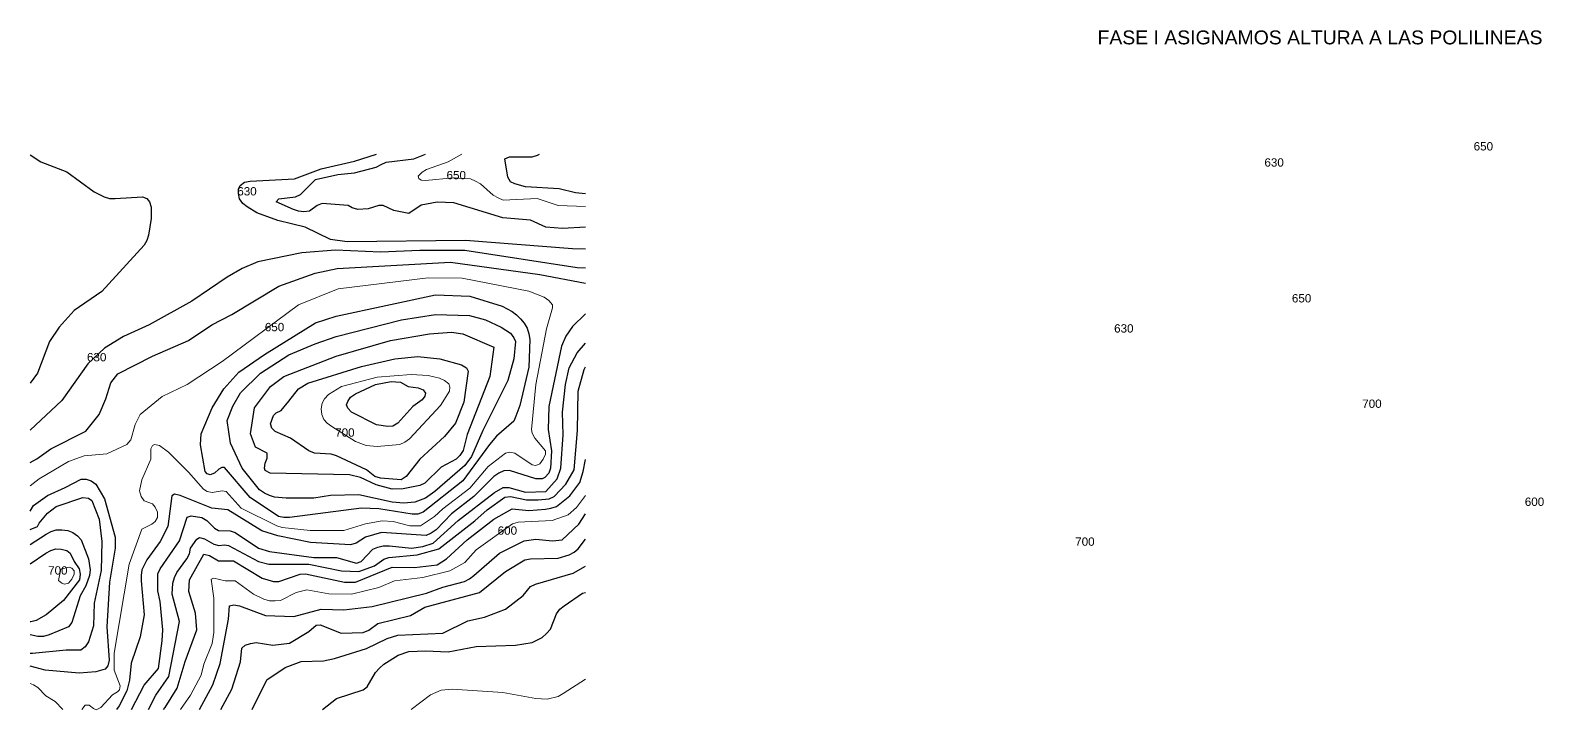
# Model space of a CAD drawing. Header units: metres. Extents: x 3447 to 9243, y 991 to 2215.
# Drawn here: x 3447 to 6173, y 991 to 2214 of the extents above; entities that cross this region are included whole.
import ezdxf

# ---------------------------------------------------------------- set-up
doc = ezdxf.new("R2010")
doc.units = ezdxf.units.M
doc.layers.add('cotas', color=7, linetype='Continuous')
doc.layers.add('l-nivel', color=7, linetype='Continuous')
doc.styles.get("Standard").update_dxf_attribs({"font": 'arial.ttf'})

msp = doc.modelspace()

# ---------------------------------------------------------------- linework, layer by layer
at = {"layer": 'l-nivel', "color": 30, "linetype": 'Continuous', "lineweight": -3}
for p, q in [((3446.8, 1990.4, 620), (3465.7, 1977.7, 620)), ((4030.7, 1978.7, 630), (4070.3, 1991.1, 630)), ((4137.7, 1982.7, 640), (4159, 1991.1, 640)), ((4360.7, 1989.7, 660), (4364.3, 1991.1, 660)), ((3465.7, 1977.7, 620), (3512.7, 1959.7, 620)), ((3922.7, 1946.7, 630), (3970.7, 1964.7, 630)), ((3970.7, 1964.7, 630), (4030.7, 1978.7, 630)), ((4030.7, 1957.7, 640), (4069.7, 1967.7, 640)), ((4069.7, 1967.7, 640), (4078.7, 1972.7, 640)), ((4078.7, 1972.7, 640), (4087.7, 1976.7, 640)), ((4087.7, 1976.7, 640), (4137.7, 1982.7, 640)), ((4301.7, 1982.7, 660), (4309.7, 1986.7, 660)), ((4306.7, 1949.7, 660), (4301.7, 1982.7, 660)), ((4309.7, 1986.7, 660), (4339.7, 1986.7, 660)), ((4339.7, 1986.7, 660), (4350.7, 1986.7, 660)), ((4350.7, 1986.7, 660), (4360.7, 1989.7, 660)), ((3512.7, 1959.7, 620), (3561.7, 1923.7, 620)), ((3824.7, 1934.7, 630), (3832.7, 1940.7, 630)), ((3832.7, 1940.7, 630), (3842.7, 1942.7, 630)), ((3842.7, 1942.7, 630), (3922.7, 1946.7, 630)), ((3933.7, 1918.7, 640), (3960.7, 1945.7, 640)), ((3960.7, 1945.7, 640), (4000.7, 1954.7, 640)), ((4000.7, 1954.7, 640), (4030.7, 1957.7, 640)), ((4311.7, 1941.7, 660), (4306.7, 1949.7, 660)), ((4319.7, 1937.7, 660), (4311.7, 1941.7, 660)), ((4338.7, 1932.7, 660), (4319.7, 1937.7, 660)), ((3561.7, 1923.7, 620), (3579.7, 1914.7, 620)), ((3579.7, 1914.7, 620), (3589.7, 1911.7, 620)), ((3589.7, 1911.7, 620), (3599.7, 1911.7, 620)), ((3599.7, 1911.7, 620), (3648.7, 1914.7, 620)), ((3648.7, 1914.7, 620), (3656.7, 1911.7, 620)), ((3656.7, 1911.7, 620), (3661.7, 1905.7, 620)), ((3821.7, 1928.7, 630), (3824.7, 1934.7, 630)), ((3821.7, 1920.7, 630), (3821.7, 1928.7, 630)), ((3823.7, 1910.7, 630), (3821.7, 1920.7, 630)), ((3829.7, 1902.7, 630), (3823.7, 1910.7, 630)), ((3889.7, 1905.7, 640), (3894.7, 1910.7, 640)), ((3894.7, 1910.7, 640), (3924.7, 1914.7, 640)), ((3924.7, 1914.7, 640), (3933.7, 1918.7, 640)), ((4399.7, 1928.7, 660), (4338.7, 1932.7, 660)), ((4428.7, 1921.7, 660), (4399.7, 1928.7, 660)), ((4446.8, 1919.9, 660), (4428.7, 1921.7, 660)), ((3661.7, 1905.7, 620), (3664.7, 1895.7, 620)), ((3664.7, 1895.7, 620), (3664.7, 1875.7, 620)), ((3837.7, 1896.7, 630), (3829.7, 1902.7, 630)), ((3854.7, 1885.7, 630), (3837.7, 1896.7, 630)), ((3892.7, 1871.7, 630), (3854.7, 1885.7, 630)), ((3920.7, 1891.7, 640), (3889.7, 1905.7, 640)), ((3929.7, 1888.7, 640), (3920.7, 1891.7, 640)), ((3939.7, 1887.7, 640), (3929.7, 1888.7, 640)), ((3949.7, 1888.7, 640), (3939.7, 1887.7, 640)), ((3963.7, 1898.7, 640), (3949.7, 1888.7, 640)), ((3972.7, 1902.7, 640), (3963.7, 1898.7, 640)), ((4019.7, 1898.7, 640), (3972.7, 1902.7, 640)), ((4026.7, 1894.7, 640), (4019.7, 1898.7, 640)), ((4036.7, 1891.7, 640), (4026.7, 1894.7, 640)), ((4055.7, 1892.7, 640), (4036.7, 1891.7, 640)), ((4074.7, 1898.7, 640), (4055.7, 1892.7, 640)), ((4082.7, 1898.7, 640), (4074.7, 1898.7, 640)), ((4101.7, 1889.7, 640), (4082.7, 1898.7, 640)), ((4128.7, 1884.7, 640), (4101.7, 1889.7, 640)), ((4150.7, 1899.7, 640), (4128.7, 1884.7, 640)), ((4179.7, 1904.7, 640), (4150.7, 1899.7, 640)), ((4209.7, 1903.7, 640), (4179.7, 1904.7, 640)), ((4297.7, 1876.7, 640), (4209.7, 1903.7, 640)), ((3664.7, 1875.7, 620), (3659.7, 1845.7, 620)), ((3941.7, 1859.7, 630), (3892.7, 1871.7, 630)), ((3987.7, 1837.7, 630), (3941.7, 1859.7, 630)), ((4347.7, 1872.7, 640), (4297.7, 1876.7, 640)), ((4375.7, 1859.7, 640), (4347.7, 1872.7, 640)), ((4405.7, 1857.7, 640), (4375.7, 1859.7, 640)), ((4446.8, 1860, 640), (4405.7, 1857.7, 640)), ((3651.7, 1827.7, 620), (3575.7, 1743.7, 620)), ((3656.7, 1835.7, 620), (3651.7, 1827.7, 620)), ((3659.7, 1845.7, 620), (3656.7, 1835.7, 620)), ((4017.7, 1833.7, 630), (3987.7, 1837.7, 630)), ((4230.7, 1835.7, 630), (4017.7, 1833.7, 630)), ((4423.7, 1820.7, 630), (4230.7, 1835.7, 630)), ((3935.7, 1813.7, 630), (3856.7, 1797.7, 630)), ((3996.7, 1818.7, 630), (3935.7, 1813.7, 630)), ((4077.7, 1814.7, 630), (3996.7, 1818.7, 630)), ((4148.7, 1817.7, 630), (4077.7, 1814.7, 630)), ((4229.7, 1817.7, 630), (4148.7, 1817.7, 630)), ((4431.7, 1786.7, 630), (4229.7, 1817.7, 630)), ((4446.8, 1820.3, 630), (4423.7, 1820.7, 630)), ((3828.7, 1785.7, 630), (3801.7, 1769.7, 630)), ((3856.7, 1797.7, 630), (3828.7, 1785.7, 630)), ((3894.7, 1753.7, 640), (3959.7, 1776.7, 640)), ((3959.7, 1776.7, 640), (3999.7, 1785.7, 640)), ((3999.7, 1785.7, 640), (4203.7, 1796.7, 640)), ((4203.7, 1796.7, 640), (4364.7, 1774.7, 640)), ((4364.7, 1774.7, 640), (4446.8, 1759.2, 640)), ((4446.8, 1786.2, 630), (4431.7, 1786.7, 630)), ((3801.7, 1769.7, 630), (3737.7, 1726.7, 630)), ((3809.7, 1702.7, 640), (3894.7, 1753.7, 640)), ((3575.7, 1743.7, 620), (3525.7, 1709.7, 620)), ((3737.7, 1726.7, 630), (3660.7, 1683.7, 630)), ((3997.7, 1699.7, 660), (4176.7, 1737.7, 660)), ((4176.7, 1737.7, 660), (4238.7, 1735.7, 660)), ((4238.7, 1735.7, 660), (4296.7, 1717.7, 660)), ((4296.7, 1717.7, 660), (4314.7, 1707.7, 660)), ((3525.7, 1709.7, 620), (3498.7, 1679.7, 620)), ((3773.7, 1683.7, 640), (3809.7, 1702.7, 640)), ((3960.7, 1687.7, 660), (3997.7, 1699.7, 660)), ((3997.7, 1662.7, 670), (4115.7, 1692.7, 670)), ((4115.7, 1692.7, 670), (4176.7, 1702.7, 670)), ((4176.7, 1702.7, 670), (4237.7, 1700.7, 670)), ((4237.7, 1700.7, 670), (4266.7, 1692.7, 670)), ((4266.7, 1692.7, 670), (4294.7, 1679.7, 670)), ((4314.7, 1707.7, 660), (4322.7, 1701.7, 660)), ((4322.7, 1701.7, 660), (4329.7, 1694.7, 660)), ((4329.7, 1694.7, 660), (4336.7, 1686.7, 660)), ((4446.8, 1703.8, 640), (4423.7, 1680.7, 640)), ((3498.7, 1679.7, 620), (3481.7, 1653.7, 620)), ((3660.7, 1683.7, 630), (3614.7, 1662.7, 630)), ((3731.7, 1655.7, 640), (3773.7, 1683.7, 640)), ((3868.7, 1630.7, 660), (3960.7, 1687.7, 660)), ((4095.7, 1655.7, 680), (4165.7, 1667.7, 680)), ((4165.7, 1667.7, 680), (4205.7, 1670.7, 680)), ((4205.7, 1670.7, 680), (4225.7, 1667.7, 680)), ((4225.7, 1667.7, 680), (4281.7, 1643.7, 680)), ((4294.7, 1679.7, 670), (4311.7, 1668.7, 670)), ((4311.7, 1668.7, 670), (4317.7, 1660.7, 670)), ((4336.7, 1686.7, 660), (4341.7, 1677.7, 660)), ((4341.7, 1677.7, 660), (4344.7, 1667.7, 660)), ((4344.7, 1667.7, 660), (4346.7, 1657.7, 660)), ((4411.7, 1663.7, 640), (4403.7, 1645.7, 640)), ((4423.7, 1680.7, 640), (4411.7, 1663.7, 640)), ((3481.7, 1653.7, 620), (3459.7, 1596.7, 620)), ((3580.7, 1641.7, 630), (3550.7, 1613.7, 630)), ((3614.7, 1662.7, 630), (3580.7, 1641.7, 630)), ((3666.7, 1627.7, 640), (3731.7, 1655.7, 640)), ((3912.7, 1629.7, 670), (3959.7, 1649.7, 670)), ((3959.7, 1649.7, 670), (3997.7, 1662.7, 670)), ((3997.7, 1627.7, 680), (4095.7, 1655.7, 680)), ((4281.7, 1643.7, 680), (4274.7, 1590.7, 680)), ((4317.7, 1660.7, 670), (4320.7, 1653.7, 670)), ((4320.7, 1653.7, 670), (4317.7, 1622.7, 670)), ((4346.7, 1657.7, 660), (4344.7, 1607.7, 660)), ((4403.7, 1645.7, 640), (4380.7, 1536.7, 640)), ((4431.7, 1633.7, 630), (4446.8, 1651, 630)), ((3550.7, 1613.7, 630), (3503.7, 1547.7, 630)), ((3604.7, 1595.7, 640), (3666.7, 1627.7, 640)), ((3822.7, 1598.7, 660), (3868.7, 1630.7, 660)), ((3861.7, 1596.7, 670), (3912.7, 1629.7, 670)), ((3903.7, 1590.7, 680), (3997.7, 1627.7, 680)), ((3946.7, 1578.7, 690), (4043.7, 1608.7, 690)), ((4043.7, 1608.7, 690), (4103.7, 1622.7, 690)), ((4103.7, 1622.7, 690), (4144.7, 1626.7, 690)), ((4144.7, 1626.7, 690), (4184.7, 1622.7, 690)), ((4184.7, 1622.7, 690), (4223.7, 1611.7, 690)), ((4223.7, 1611.7, 690), (4232.7, 1606.7, 690)), ((4317.7, 1622.7, 670), (4306.7, 1583.7, 670)), ((4417.7, 1606.7, 630), (4431.7, 1633.7, 630)), ((4444.7, 1603.7, 620), (4446.8, 1608.4, 620)), ((3459.7, 1596.7, 620), (3446.8, 1579.1, 620)), ((3591.7, 1579.7, 640), (3604.7, 1595.7, 640)), ((3795.7, 1568.7, 660), (3822.7, 1598.7, 660)), ((3825.7, 1561.7, 670), (3861.7, 1596.7, 670)), ((3879.7, 1572.7, 680), (3903.7, 1590.7, 680)), ((4068.7, 1576.7, 710), (4096.7, 1581.7, 710)), ((4096.7, 1581.7, 710), (4113.7, 1580.7, 710)), ((4235.7, 1600.7, 690), (4227.7, 1544.7, 690)), ((4232.7, 1606.7, 690), (4235.7, 1600.7, 690)), ((4274.7, 1590.7, 680), (4233.7, 1486.7, 680)), ((4306.7, 1583.7, 670), (4261.7, 1493.7, 670)), ((4344.7, 1607.7, 660), (4328.7, 1538.7, 660)), ((4410.7, 1576.7, 630), (4417.7, 1606.7, 630)), ((4433.7, 1564.7, 620), (4444.7, 1603.7, 620)), ((3582.7, 1550.7, 640), (3591.7, 1579.7, 640)), ((3774.7, 1534.7, 660), (3795.7, 1568.7, 660)), ((3811.7, 1537.7, 670), (3825.7, 1561.7, 670)), ((3850.7, 1534.7, 680), (3879.7, 1572.7, 680)), ((3912.7, 1546.7, 690), (3929.7, 1568.7, 690)), ((3929.7, 1568.7, 690), (3946.7, 1578.7, 690)), ((4023.7, 1553.7, 710), (4032.7, 1559.7, 710)), ((4032.7, 1559.7, 710), (4068.7, 1576.7, 710)), ((4113.7, 1580.7, 710), (4127.7, 1572.7, 710)), ((4127.7, 1572.7, 710), (4145.7, 1570.7, 710)), ((4145.7, 1570.7, 710), (4154.7, 1566.7, 710)), ((4157.7, 1555.7, 710), (4152.7, 1548.7, 710)), ((4154.7, 1566.7, 710), (4158.7, 1560.7, 710)), ((4158.7, 1560.7, 710), (4157.7, 1555.7, 710)), ((4405.7, 1526.7, 630), (4410.7, 1576.7, 630)), ((4432.7, 1493.7, 620), (4433.7, 1564.7, 620)), ((3503.7, 1547.7, 630), (3446.8, 1494.3, 630)), ((3570.7, 1522.7, 640), (3582.7, 1550.7, 640)), ((3754.7, 1487.7, 660), (3774.7, 1534.7, 660)), ((3801.7, 1511.7, 670), (3811.7, 1537.7, 670)), ((3843.7, 1487.7, 680), (3850.7, 1534.7, 680)), ((3889.7, 1525.7, 690), (3898.7, 1529.7, 690)), ((3898.7, 1529.7, 690), (3912.7, 1546.7, 690)), ((4016.7, 1539.7, 710), (4018.7, 1545.7, 710)), ((4018.7, 1533.7, 710), (4016.7, 1539.7, 710)), ((4018.7, 1545.7, 710), (4023.7, 1553.7, 710)), ((4025.7, 1526.7, 710), (4018.7, 1533.7, 710)), ((4070.7, 1503.7, 710), (4025.7, 1526.7, 710)), ((4135.7, 1536.7, 710), (4108.7, 1506.7, 710)), ((4152.7, 1548.7, 710), (4135.7, 1536.7, 710)), ((4227.7, 1544.7, 690), (4212.7, 1506.7, 690)), ((4328.7, 1538.7, 660), (4321.7, 1519.7, 660)), ((4380.7, 1536.7, 640), (4379.7, 1495.7, 640)), ((4406.7, 1485.7, 630), (4405.7, 1526.7, 630)), ((3546.7, 1492.7, 640), (3570.7, 1522.7, 640)), ((3807.7, 1470.7, 670), (3801.7, 1511.7, 670)), ((3879.7, 1505.7, 690), (3884.7, 1520.7, 690)), ((3881.7, 1497.7, 690), (3879.7, 1505.7, 690)), ((3884.7, 1520.7, 690), (3889.7, 1525.7, 690)), ((4090.7, 1500.7, 710), (4070.7, 1503.7, 710)), ((4099.7, 1501.7, 710), (4090.7, 1500.7, 710)), ((4108.7, 1506.7, 710), (4099.7, 1501.7, 710)), ((4212.7, 1506.7, 690), (4192.7, 1482.7, 690)), ((4317.7, 1510.7, 660), (4286.7, 1483.7, 660)), ((4321.7, 1519.7, 660), (4317.7, 1510.7, 660)), ((3483.7, 1460.7, 640), (3546.7, 1492.7, 640)), ((3753.7, 1467.7, 660), (3754.7, 1487.7, 660)), ((3852.7, 1463.7, 680), (3843.7, 1487.7, 680)), ((3887.7, 1491.7, 690), (3881.7, 1497.7, 690)), ((3915.7, 1479.7, 690), (3887.7, 1491.7, 690)), ((3948.7, 1456.7, 690), (3915.7, 1479.7, 690)), ((4192.7, 1482.7, 690), (4148.7, 1441.7, 690)), ((4233.7, 1486.7, 680), (4226.7, 1457.7, 680)), ((4261.7, 1493.7, 670), (4241.7, 1446.7, 670)), ((4286.7, 1483.7, 660), (4273.7, 1468.7, 660)), ((4379.7, 1495.7, 640), (4385.7, 1456.7, 640)), ((4402.7, 1425.7, 630), (4406.7, 1485.7, 630)), ((4426.7, 1422.7, 620), (4432.7, 1493.7, 620)), ((3458.7, 1442.7, 640), (3483.7, 1460.7, 640)), ((3761.7, 1419.7, 660), (3753.7, 1467.7, 660)), ((3828.7, 1425.7, 670), (3807.7, 1470.7, 670)), ((3873.7, 1452.7, 680), (3852.7, 1463.7, 680)), ((3873.7, 1443.7, 680), (3873.7, 1452.7, 680)), ((3958.7, 1452.7, 690), (3948.7, 1456.7, 690)), ((3988.7, 1450.7, 690), (3958.7, 1452.7, 690)), ((3998.7, 1447.7, 690), (3988.7, 1450.7, 690)), ((4052.7, 1422.7, 690), (3998.7, 1447.7, 690)), ((4220.7, 1448.7, 680), (4213.7, 1441.7, 680)), ((4226.7, 1457.7, 680), (4220.7, 1448.7, 680)), ((4273.7, 1468.7, 660), (4225.7, 1402.7, 660)), ((4241.7, 1446.7, 670), (4229.7, 1430.7, 670)), ((4385.7, 1456.7, 640), (4383.7, 1425.7, 640)), ((3446.8, 1436, 640), (3458.7, 1442.7, 640)), ((3765.7, 1415.7, 660), (3761.7, 1419.7, 660)), ((3786.7, 1423.7, 660), (3778.7, 1416.7, 660)), ((3791.7, 1426.7, 660), (3786.7, 1423.7, 660)), ((3796.7, 1426.7, 660), (3791.7, 1426.7, 660)), ((3842.7, 1372.7, 660), (3796.7, 1426.7, 660)), ((3859.7, 1386.7, 670), (3828.7, 1425.7, 670)), ((3868.7, 1425.7, 680), (3869.7, 1434.7, 680)), ((3869.7, 1421.7, 680), (3868.7, 1425.7, 680)), ((3869.7, 1434.7, 680), (3873.7, 1443.7, 680)), ((3878.7, 1416.7, 680), (3869.7, 1421.7, 680)), ((4067.7, 1410.7, 690), (4052.7, 1422.7, 690)), ((4148.7, 1441.7, 690), (4123.7, 1410.7, 690)), ((4186.7, 1427.7, 680), (4157.7, 1398.7, 680)), ((4229.7, 1430.7, 670), (4175.7, 1383.7, 670)), ((4213.7, 1441.7, 680), (4186.7, 1427.7, 680)), ((4299.7, 1420.7, 640), (4290.7, 1416.7, 640)), ((4309.7, 1421.7, 640), (4299.7, 1420.7, 640)), ((4357.7, 1406.7, 640), (4309.7, 1421.7, 640)), ((4383.7, 1425.7, 640), (4380.7, 1416.7, 640)), ((4395.7, 1406.7, 630), (4402.7, 1425.7, 630)), ((4411.7, 1396.7, 620), (4426.7, 1422.7, 620)), ((4436.7, 1399.7, 610), (4442.7, 1419.7, 610)), ((4442.7, 1419.7, 610), (4446.8, 1441.3, 610)), ((3477.7, 1376.7, 660), (3509.7, 1390.7, 660)), ((3509.7, 1390.7, 660), (3538.7, 1405.7, 660)), ((3538.7, 1405.7, 660), (3547.7, 1405.7, 660)), ((3547.7, 1405.7, 660), (3556.7, 1402.7, 660)), ((3556.7, 1402.7, 660), (3564.7, 1396.7, 660)), ((3564.7, 1396.7, 660), (3580.7, 1370.7, 660)), ((3770.7, 1413.7, 660), (3765.7, 1415.7, 660)), ((3778.7, 1416.7, 660), (3770.7, 1413.7, 660)), ((4021.7, 1413.7, 680), (3878.7, 1416.7, 680)), ((4041.7, 1408.7, 680), (4021.7, 1413.7, 680)), ((4069.7, 1395.7, 680), (4041.7, 1408.7, 680)), ((4077.7, 1407.7, 690), (4067.7, 1410.7, 690)), ((4098.7, 1387.7, 680), (4069.7, 1395.7, 680)), ((4114.7, 1404.7, 690), (4077.7, 1407.7, 690)), ((4123.7, 1410.7, 690), (4114.7, 1404.7, 690)), ((4148.7, 1394.7, 680), (4118.7, 1388.7, 680)), ((4157.7, 1398.7, 680), (4148.7, 1394.7, 680)), ((4225.7, 1402.7, 660), (4154.7, 1346.7, 660)), ((4281.7, 1410.7, 640), (4245.7, 1374.7, 640)), ((4290.7, 1416.7, 640), (4281.7, 1410.7, 640)), ((4282.7, 1381.7, 630), (4298.7, 1390.7, 630)), ((4298.7, 1390.7, 630), (4308.7, 1390.7, 630)), ((4308.7, 1390.7, 630), (4338.7, 1382.7, 630)), ((4368.7, 1406.7, 640), (4357.7, 1406.7, 640)), ((4373.7, 1408.7, 640), (4368.7, 1406.7, 640)), ((4380.7, 1416.7, 640), (4373.7, 1408.7, 640)), ((4375.7, 1383.7, 630), (4395.7, 1406.7, 630)), ((4390.7, 1374.7, 620), (4411.7, 1396.7, 620)), ((4418.7, 1375.7, 610), (4436.7, 1399.7, 610)), ((3452.7, 1358.7, 660), (3477.7, 1376.7, 660)), ((3493.7, 1356.7, 670), (3541.7, 1372.7, 670)), ((3541.7, 1372.7, 670), (3551.7, 1371.7, 670)), ((3551.7, 1371.7, 670), (3557.7, 1367.7, 670)), ((3557.7, 1367.7, 670), (3570.7, 1333.7, 670)), ((3580.7, 1370.7, 660), (3599.7, 1301.7, 660)), ((3701.7, 1375.7, 640), (3694.7, 1320.7, 640)), ((3706.7, 1378.7, 640), (3701.7, 1375.7, 640)), ((3716.7, 1376.7, 640), (3706.7, 1378.7, 640)), ((3773.7, 1353.7, 640), (3716.7, 1376.7, 640)), ((3893.7, 1338.7, 660), (3842.7, 1372.7, 660)), ((3868.7, 1380.7, 670), (3859.7, 1386.7, 670)), ((3877.7, 1376.7, 670), (3868.7, 1380.7, 670)), ((3886.7, 1373.7, 670), (3877.7, 1376.7, 670)), ((3907.7, 1371.7, 670), (3886.7, 1373.7, 670)), ((3957.7, 1371.7, 670), (3907.7, 1371.7, 670)), ((3987.7, 1376.7, 670), (3957.7, 1371.7, 670)), ((4038.7, 1377.7, 670), (3987.7, 1376.7, 670)), ((4098.7, 1364.7, 670), (4038.7, 1377.7, 670)), ((4118.7, 1388.7, 680), (4098.7, 1387.7, 680)), ((4119.7, 1362.7, 670), (4098.7, 1364.7, 670)), ((4139.7, 1364.7, 670), (4119.7, 1362.7, 670)), ((4158.7, 1371.7, 670), (4139.7, 1364.7, 670)), ((4175.7, 1383.7, 670), (4158.7, 1371.7, 670)), ((4245.7, 1374.7, 640), (4205.7, 1343.7, 640)), ((4217.7, 1331.7, 630), (4282.7, 1381.7, 630)), ((4269.7, 1350.7, 620), (4301.7, 1373.7, 620)), ((4301.7, 1373.7, 620), (4311.7, 1374.7, 620)), ((4311.7, 1374.7, 620), (4340.7, 1368.7, 620)), ((4338.7, 1382.7, 630), (4375.7, 1383.7, 630)), ((4340.7, 1368.7, 620), (4361.7, 1368.7, 620)), ((4361.7, 1368.7, 620), (4381.7, 1370.7, 620)), ((4381.7, 1370.7, 620), (4390.7, 1374.7, 620)), ((4394.7, 1356.7, 610), (4418.7, 1375.7, 610)), ((3446.8, 1348.4, 660), (3452.7, 1358.7, 660)), ((3462.7, 1326.7, 670), (3477.7, 1344.7, 670)), ((3477.7, 1344.7, 670), (3493.7, 1356.7, 670)), ((3715.7, 1294.7, 630), (3729.7, 1337.7, 630)), ((3729.7, 1337.7, 630), (3736.7, 1339.7, 630)), ((3736.7, 1339.7, 630), (3755.7, 1336.7, 630)), ((3755.7, 1336.7, 630), (3764.7, 1331.7, 630)), ((3802.7, 1350.7, 640), (3773.7, 1353.7, 640)), ((3863.7, 1312.7, 640), (3802.7, 1350.7, 640)), ((3903.7, 1336.7, 660), (3893.7, 1338.7, 660)), ((3913.7, 1336.7, 660), (3903.7, 1336.7, 660)), ((4043.7, 1353.7, 660), (3913.7, 1336.7, 660)), ((4074.7, 1352.7, 660), (4043.7, 1353.7, 660)), ((4134.7, 1342.7, 660), (4074.7, 1352.7, 660)), ((4144.7, 1342.7, 660), (4134.7, 1342.7, 660)), ((4154.7, 1346.7, 660), (4144.7, 1342.7, 660)), ((4205.7, 1343.7, 640), (4177.7, 1314.7, 640)), ((4247.7, 1330.7, 620), (4269.7, 1350.7, 620)), ((4281.7, 1333.7, 610), (4314.7, 1352.7, 610)), ((4314.7, 1352.7, 610), (4344.7, 1349.7, 610)), ((4344.7, 1349.7, 610), (4374.7, 1351.7, 610)), ((4374.7, 1351.7, 610), (4384.7, 1353.7, 610)), ((4384.7, 1353.7, 610), (4394.7, 1356.7, 610)), ((4434.7, 1324.7, 590), (4446.8, 1343.4, 590)), ((3446.8, 1315.2, 670), (3459.7, 1320.7, 670)), ((3459.7, 1320.7, 670), (3462.7, 1326.7, 670)), ((3475.7, 1306.7, 680), (3484.7, 1311.7, 680)), ((3484.7, 1311.7, 680), (3493.7, 1314.7, 680)), ((3493.7, 1314.7, 680), (3503.7, 1314.7, 680)), ((3503.7, 1314.7, 680), (3514.7, 1313.7, 680)), ((3514.7, 1313.7, 680), (3523.7, 1309.7, 680)), ((3523.7, 1309.7, 680), (3531.7, 1303.7, 680)), ((3570.7, 1333.7, 670), (3575.7, 1293.7, 670)), ((3694.7, 1320.7, 640), (3680.7, 1293.7, 640)), ((3764.7, 1331.7, 630), (3778.7, 1317.7, 630)), ((3778.7, 1317.7, 630), (3785.7, 1313.7, 630)), ((3785.7, 1313.7, 630), (3806.7, 1312.7, 630)), ((3806.7, 1312.7, 630), (3815.7, 1309.7, 630)), ((3815.7, 1309.7, 630), (3857.7, 1281.7, 630)), ((3892.7, 1303.7, 640), (3863.7, 1312.7, 640)), ((4079.7, 1309.7, 640), (4050.7, 1301.7, 640)), ((4159.7, 1304.7, 640), (4079.7, 1309.7, 640)), ((4168.7, 1308.7, 640), (4159.7, 1304.7, 640)), ((4177.7, 1314.7, 640), (4168.7, 1308.7, 640)), ((4172.7, 1290.7, 630), (4217.7, 1331.7, 630)), ((4182.7, 1280.7, 620), (4247.7, 1330.7, 620)), ((4233.7, 1296.7, 610), (4281.7, 1333.7, 610)), ((4404.7, 1296.7, 590), (4434.7, 1324.7, 590)), ((3446.8, 1288, 680), (3475.7, 1306.7, 680)), ((3531.7, 1303.7, 680), (3538.7, 1296.7, 680)), ((3538.7, 1296.7, 680), (3551.7, 1262.7, 680)), ((3575.7, 1293.7, 670), (3574.7, 1241.7, 670)), ((3599.7, 1281.7, 660), (3589.7, 1220.7, 660)), ((3599.7, 1301.7, 660), (3599.7, 1281.7, 660)), ((3680.7, 1293.7, 640), (3656.7, 1260.7, 640)), ((3680.7, 1244.7, 630), (3715.7, 1294.7, 630)), ((3733.7, 1271.7, 620), (3735.7, 1281.7, 620)), ((3735.7, 1281.7, 620), (3746.7, 1297.7, 620)), ((3746.7, 1297.7, 620), (3751.7, 1300.7, 620)), ((3751.7, 1300.7, 620), (3760.7, 1298.7, 620)), ((3760.7, 1298.7, 620), (3777.7, 1288.7, 620)), ((3777.7, 1288.7, 620), (3786.7, 1286.7, 620)), ((3786.7, 1286.7, 620), (3796.7, 1287.7, 620)), ((3796.7, 1287.7, 620), (3803.7, 1286.7, 620)), ((3803.7, 1286.7, 620), (3857.7, 1257.7, 620)), ((3857.7, 1281.7, 630), (3877.7, 1275.7, 630)), ((3951.7, 1291.7, 640), (3892.7, 1303.7, 640)), ((4023.7, 1287.7, 640), (3951.7, 1291.7, 640)), ((4033.7, 1290.7, 640), (4023.7, 1287.7, 640)), ((4050.7, 1301.7, 640), (4033.7, 1290.7, 640)), ((4063.7, 1279.7, 630), (4072.7, 1283.7, 630)), ((4072.7, 1283.7, 630), (4082.7, 1285.7, 630)), ((4082.7, 1285.7, 630), (4093.7, 1285.7, 630)), ((4093.7, 1285.7, 630), (4133.7, 1281.7, 630)), ((4133.7, 1281.7, 630), (4153.7, 1284.7, 630)), ((4153.7, 1284.7, 630), (4172.7, 1290.7, 630)), ((4196.7, 1262.7, 610), (4233.7, 1296.7, 610)), ((4291.7, 1272.7, 590), (4336.7, 1294.7, 590)), ((4336.7, 1294.7, 590), (4357.7, 1297.7, 590)), ((4357.7, 1297.7, 590), (4387.7, 1294.7, 590)), ((4387.7, 1294.7, 590), (4404.7, 1296.7, 590)), ((4433.7, 1280.7, 580), (4446.8, 1297.6, 580)), ((3446.8, 1253.2, 690), (3474.7, 1272.7, 690)), ((3474.7, 1272.7, 690), (3483.7, 1277.7, 690)), ((3483.7, 1277.7, 690), (3492.7, 1280.7, 690)), ((3492.7, 1280.7, 690), (3502.7, 1279.7, 690)), ((3502.7, 1279.7, 690), (3512.7, 1277.7, 690)), ((3512.7, 1277.7, 690), (3518.7, 1272.7, 690)), ((3518.7, 1272.7, 690), (3525.7, 1257.7, 690)), ((3525.7, 1257.7, 690), (3534.7, 1244.7, 690)), ((3551.7, 1262.7, 680), (3554.7, 1242.7, 680)), ((3656.7, 1260.7, 640), (3647.7, 1242.7, 640)), ((3710.7, 1237.7, 620), (3728.7, 1262.7, 620)), ((3728.7, 1262.7, 620), (3733.7, 1271.7, 620)), ((3733.7, 1224.7, 610), (3759.7, 1270.7, 610)), ((3759.7, 1270.7, 610), (3769.7, 1268.7, 610)), ((3769.7, 1268.7, 610), (3785.7, 1258.7, 610)), ((3785.7, 1258.7, 610), (3812.7, 1258.7, 610)), ((3812.7, 1258.7, 610), (3864.7, 1227.7, 610)), ((3857.7, 1257.7, 620), (3876.7, 1252.7, 620)), ((3877.7, 1275.7, 630), (3957.7, 1264.7, 630)), ((3957.7, 1264.7, 630), (3998.7, 1264.7, 630)), ((3998.7, 1264.7, 630), (4034.7, 1254.7, 630)), ((4034.7, 1254.7, 630), (4042.7, 1257.7, 630)), ((4042.7, 1257.7, 630), (4063.7, 1279.7, 630)), ((4066.7, 1249.7, 620), (4083.7, 1261.7, 620)), ((4083.7, 1261.7, 620), (4092.7, 1264.7, 620)), ((4092.7, 1264.7, 620), (4143.7, 1269.7, 620)), ((4143.7, 1269.7, 620), (4182.7, 1280.7, 620)), ((4179.7, 1251.7, 610), (4196.7, 1262.7, 610)), ((4245.7, 1232.7, 590), (4291.7, 1272.7, 590)), ((4302.7, 1239.7, 580), (4337.7, 1260.7, 580)), ((4337.7, 1260.7, 580), (4347.7, 1262.7, 580)), ((4347.7, 1262.7, 580), (4397.7, 1263.7, 580)), ((4397.7, 1263.7, 580), (4417.7, 1269.7, 580)), ((4417.7, 1269.7, 580), (4426.7, 1274.7, 580)), ((4426.7, 1274.7, 580), (4433.7, 1280.7, 580)), ((3534.7, 1244.7, 690), (3536.7, 1234.7, 690)), ((3536.7, 1234.7, 690), (3535.7, 1224.7, 690)), ((3553.7, 1232.7, 680), (3546.7, 1213.7, 680)), ((3554.7, 1242.7, 680), (3553.7, 1232.7, 680)), ((3574.7, 1241.7, 670), (3561.7, 1182.7, 670)), ((3647.7, 1242.7, 640), (3646.7, 1232.7, 640)), ((3646.7, 1232.7, 640), (3646.7, 1222.7, 640)), ((3676.7, 1235.7, 630), (3680.7, 1244.7, 630)), ((3676.7, 1204.7, 630), (3676.7, 1235.7, 630)), ((3703.7, 1218.7, 620), (3706.7, 1228.7, 620)), ((3706.7, 1228.7, 620), (3710.7, 1237.7, 620)), ((3864.7, 1227.7, 610), (3884.7, 1221.7, 610)), ((3876.7, 1252.7, 620), (3948.7, 1252.7, 620)), ((3894.7, 1221.7, 610), (3932.7, 1234.7, 610)), ((3932.7, 1234.7, 610), (3942.7, 1235.7, 610)), ((3942.7, 1235.7, 610), (4012.7, 1220.7, 610)), ((3948.7, 1252.7, 620), (4007.7, 1240.7, 620)), ((4007.7, 1240.7, 620), (4038.7, 1239.7, 620)), ((4032.7, 1220.7, 610), (4098.7, 1247.7, 610)), ((4038.7, 1239.7, 620), (4066.7, 1249.7, 620)), ((4098.7, 1247.7, 610), (4138.7, 1246.7, 610)), ((4138.7, 1246.7, 610), (4179.7, 1251.7, 610)), ((4237.7, 1226.7, 590), (4245.7, 1232.7, 590)), ((4255.7, 1201.7, 580), (4302.7, 1239.7, 580)), ((4356.7, 1216.7, 570), (4424.7, 1236.7, 570)), ((4424.7, 1236.7, 570), (4446.8, 1249.4, 570)), ((3535.7, 1224.7, 690), (3506.7, 1187.7, 690)), ((3546.7, 1213.7, 680), (3536.7, 1195.7, 680)), ((3589.7, 1220.7, 660), (3584.7, 1139.7, 660)), ((3646.7, 1222.7, 640), (3651.7, 1161.7, 640)), ((3680.7, 1185.7, 630), (3676.7, 1204.7, 630)), ((3702.7, 1198.7, 620), (3703.7, 1218.7, 620)), ((3732.7, 1203.7, 610), (3733.7, 1224.7, 610)), ((3744.7, 1164.7, 610), (3732.7, 1203.7, 610)), ((3884.7, 1221.7, 610), (3894.7, 1221.7, 610)), ((4012.7, 1220.7, 610), (4032.7, 1220.7, 610)), ((4062.7, 1176.7, 590), (4160.7, 1200.7, 590)), ((4157.7, 1175.7, 580), (4255.7, 1201.7, 580)), ((4160.7, 1200.7, 590), (4189.7, 1211.7, 590)), ((4189.7, 1211.7, 590), (4228.7, 1221.7, 590)), ((4228.7, 1221.7, 590), (4237.7, 1226.7, 590)), ((4334.7, 1196.7, 570), (4347.7, 1212.7, 570)), ((4347.7, 1212.7, 570), (4356.7, 1216.7, 570)), ((4408.7, 1177.7, 560), (4441.7, 1200.7, 560)), ((4441.7, 1200.7, 560), (4446.8, 1202, 560)), ((3506.7, 1187.7, 690), (3475.7, 1161.7, 690)), ((3536.7, 1195.7, 680), (3521.7, 1147.7, 680)), ((3561.7, 1182.7, 670), (3560.7, 1141.7, 670)), ((3685.7, 1134.7, 630), (3680.7, 1185.7, 630)), ((3715.7, 1149.7, 620), (3702.7, 1198.7, 620)), ((3803.7, 1153.7, 590), (3805.7, 1177.7, 590)), ((3805.7, 1177.7, 590), (3813.7, 1179.7, 590)), ((3813.7, 1179.7, 590), (3823.7, 1177.7, 590)), ((3823.7, 1177.7, 590), (3870.7, 1160.7, 590)), ((4011.7, 1170.7, 590), (4062.7, 1176.7, 590)), ((4131.7, 1160.7, 580), (4157.7, 1175.7, 580)), ((4302.7, 1171.7, 570), (4334.7, 1196.7, 570)), ((4400.7, 1171.7, 560), (4408.7, 1177.7, 560)), ((3447.7, 1148.7, 690), (3446.8, 1148.9, 690)), ((3457.7, 1151.7, 690), (3447.7, 1148.7, 690)), ((3475.7, 1161.7, 690), (3457.7, 1151.7, 690)), ((3521.7, 1147.7, 680), (3515.7, 1139.7, 680)), ((3651.7, 1161.7, 640), (3644.7, 1121.7, 640)), ((3696.7, 1050.7, 620), (3715.7, 1149.7, 620)), ((3746.7, 1134.7, 610), (3744.7, 1164.7, 610)), ((3788.7, 1073.7, 590), (3803.7, 1153.7, 590)), ((3870.7, 1160.7, 590), (3921.7, 1158.7, 590)), ((3921.7, 1158.7, 590), (3970.7, 1171.7, 590)), ((3970.7, 1171.7, 590), (4011.7, 1170.7, 590)), ((4056.7, 1133.7, 580), (4072.7, 1145.7, 580)), ((4072.7, 1145.7, 580), (4131.7, 1160.7, 580)), ((4189.7, 1128.7, 570), (4234.7, 1150.7, 570)), ((4234.7, 1150.7, 570), (4264.7, 1157.7, 570)), ((4264.7, 1157.7, 570), (4302.7, 1171.7, 570)), ((4383.7, 1135.7, 560), (4394.7, 1163.7, 560)), ((4394.7, 1163.7, 560), (4400.7, 1171.7, 560)), ((3460.7, 1122.7, 680), (3446.8, 1125.5, 680)), ((3470.7, 1122.7, 680), (3460.7, 1122.7, 680)), ((3480.7, 1125.7, 680), (3470.7, 1122.7, 680)), ((3515.7, 1139.7, 680), (3480.7, 1125.7, 680)), ((3560.7, 1141.7, 670), (3551.7, 1112.7, 670)), ((3584.7, 1139.7, 660), (3588.7, 1079.7, 660)), ((3644.7, 1121.7, 640), (3628.7, 1074.7, 640)), ((3684.7, 1114.7, 630), (3685.7, 1134.7, 630)), ((3725.7, 1077.7, 610), (3746.7, 1134.7, 610)), ((3913.7, 1110.7, 580), (3948.7, 1131.7, 580)), ((3948.7, 1131.7, 580), (3961.7, 1142.7, 580)), ((3961.7, 1142.7, 580), (3968.7, 1143.7, 580)), ((3968.7, 1143.7, 580), (4006.7, 1128.7, 580)), ((4006.7, 1128.7, 580), (4046.7, 1129.7, 580)), ((4046.7, 1129.7, 580), (4056.7, 1133.7, 580)), ((4052.7, 1100.7, 570), (4089.7, 1118.7, 570)), ((4089.7, 1118.7, 570), (4108.7, 1124.7, 570)), ((4108.7, 1124.7, 570), (4189.7, 1128.7, 570)), ((4350.7, 1111.7, 560), (4368.7, 1120.7, 560)), ((4368.7, 1120.7, 560), (4376.7, 1127.7, 560)), ((4376.7, 1127.7, 560), (4383.7, 1135.7, 560)), ((3450.7, 1091.7, 670), (3446.8, 1092.1, 670)), ((3511.7, 1097.7, 670), (3450.7, 1091.7, 670)), ((3537.7, 1097.7, 670), (3511.7, 1097.7, 670)), ((3545.7, 1103.7, 670), (3537.7, 1097.7, 670)), ((3551.7, 1112.7, 670), (3545.7, 1103.7, 670)), ((3677.7, 1064.7, 630), (3684.7, 1114.7, 630)), ((3825.7, 1076.7, 580), (3827.7, 1101.7, 580)), ((3827.7, 1101.7, 580), (3833.7, 1106.7, 580)), ((3833.7, 1106.7, 580), (3843.7, 1109.7, 580)), ((3843.7, 1109.7, 580), (3853.7, 1111.7, 580)), ((3853.7, 1111.7, 580), (3883.7, 1106.7, 580)), ((3883.7, 1106.7, 580), (3913.7, 1110.7, 580)), ((3994.7, 1082.7, 570), (4052.7, 1100.7, 570)), ((4109.7, 1088.7, 560), (4128.7, 1095.7, 560)), ((4128.7, 1095.7, 560), (4158.7, 1096.7, 560)), ((4158.7, 1096.7, 560), (4199.7, 1094.7, 560)), ((4199.7, 1094.7, 560), (4249.7, 1104.7, 560)), ((4249.7, 1104.7, 560), (4320.7, 1106.7, 560)), ((4320.7, 1106.7, 560), (4350.7, 1111.7, 560)), ((3473.7, 1061.7, 660), (3446.8, 1069.2, 660)), ((3581.7, 1063.7, 660), (3564.7, 1058.7, 660)), ((3586.7, 1069.7, 660), (3581.7, 1063.7, 660)), ((3588.7, 1079.7, 660), (3586.7, 1069.7, 660)), ((3628.7, 1074.7, 640), (3625.7, 1043.7, 640)), ((3651.7, 1034.7, 630), (3677.7, 1064.7, 630)), ((3711.7, 1029.7, 610), (3725.7, 1077.7, 610)), ((3775.7, 1035.7, 590), (3788.7, 1073.7, 590)), ((3809.7, 1027.7, 580), (3825.7, 1076.7, 580)), ((3872.7, 1044.7, 570), (3905.7, 1066.7, 570)), ((3905.7, 1066.7, 570), (3934.7, 1077.7, 570)), ((3934.7, 1077.7, 570), (3974.7, 1078.7, 570)), ((3974.7, 1078.7, 570), (3994.7, 1082.7, 570)), ((4068.7, 1057.7, 560), (4075.7, 1065.7, 560)), ((4075.7, 1065.7, 560), (4083.7, 1072.7, 560)), ((4083.7, 1072.7, 560), (4109.7, 1088.7, 560)), ((3534.7, 1056.7, 660), (3473.7, 1061.7, 660)), ((3564.7, 1058.7, 660), (3534.7, 1056.7, 660)), ((3625.7, 1043.7, 640), (3620.7, 1024.7, 640)), ((3672.7, 1016.7, 620), (3696.7, 1050.7, 620)), ((3846.8, 991.1, 570), (3872.7, 1044.7, 570)), ((4053.7, 1031.7, 560), (4068.7, 1057.7, 560)), ((3620.7, 1024.7, 640), (3606.7, 997.7, 640)), ((3629.4, 991.1, 630), (3651.7, 1034.7, 630)), ((3659.7, 991.1, 620), (3672.7, 1016.7, 620)), ((3689.7, 994.7, 610), (3711.7, 1029.7, 610)), ((3751.9, 991.1, 590), (3775.7, 1035.7, 590)), ((3789.8, 991.1, 580), (3809.7, 1027.7, 580)), ((3972.9, 991.1, 560), (3998.7, 1010.7, 560)), ((3998.7, 1010.7, 560), (4046.7, 1026.7, 560)), ((4046.7, 1026.7, 560), (4053.7, 1031.7, 560)), ((3606.7, 997.7, 640), (3601.9, 991.1, 640)), ((3686.8, 991.1, 610), (3689.7, 994.7, 610))]:
    msp.add_line(p, q, dxfattribs=at)
at = {"layer": 'l-nivel', "color": 40, "linetype": 'Continuous', "lineweight": 9}
for p, q in [((4199.7, 1977.7, 650), (4224.3, 1991.1, 650)), ((4152.7, 1958.7, 650), (4160.7, 1963.7, 650)), ((4160.7, 1963.7, 650), (4199.7, 1977.7, 650)), ((4145.7, 1951.7, 650), (4152.7, 1958.7, 650)), ((4146.7, 1947.7, 650), (4145.7, 1951.7, 650)), ((4150.7, 1944.7, 650), (4146.7, 1947.7, 650)), ((4158.7, 1943.7, 650), (4150.7, 1944.7, 650)), ((4208.7, 1948.7, 650), (4158.7, 1943.7, 650)), ((4239.7, 1946.7, 650), (4208.7, 1948.7, 650)), ((4248.7, 1942.7, 650), (4239.7, 1946.7, 650)), ((4257.7, 1937.7, 650), (4248.7, 1942.7, 650)), ((4280.7, 1917.7, 650), (4257.7, 1937.7, 650)), ((4289.7, 1912.7, 650), (4280.7, 1917.7, 650)), ((4298.7, 1908.7, 650), (4289.7, 1912.7, 650)), ((4359.7, 1911.7, 650), (4298.7, 1908.7, 650)), ((4397.7, 1898.7, 650), (4359.7, 1911.7, 650)), ((4446.8, 1896.8, 650), (4397.7, 1898.7, 650)), ((3929.7, 1719.7, 650), (4001.7, 1748.7, 650)), ((4001.7, 1748.7, 650), (4163.7, 1768.7, 650)), ((4163.7, 1768.7, 650), (4224.7, 1767.7, 650)), ((4224.7, 1767.7, 650), (4344.7, 1744.7, 650)), ((4344.7, 1744.7, 650), (4372.7, 1733.7, 650)), ((3792.7, 1617.7, 650), (3929.7, 1719.7, 650)), ((4372.7, 1733.7, 650), (4380.7, 1727.7, 650)), ((4380.7, 1727.7, 650), (4387.7, 1719.7, 650)), ((4387.7, 1719.7, 650), (4387.7, 1714.7, 650)), ((4387.7, 1714.7, 650), (4376.7, 1676.7, 650)), ((4376.7, 1676.7, 650), (4357.7, 1576.7, 650)), ((3729.7, 1576.7, 650), (3792.7, 1617.7, 650)), ((4007.7, 1572.7, 700), (4071.7, 1589.7, 700)), ((4071.7, 1589.7, 700), (4132.7, 1594.7, 700)), ((4132.7, 1594.7, 700), (4163.7, 1592.7, 700)), ((4163.7, 1592.7, 700), (4183.7, 1587.7, 700)), ((4183.7, 1587.7, 700), (4192.7, 1583.7, 700)), ((4192.7, 1583.7, 700), (4200.7, 1577.7, 700)), ((3644.7, 1522.7, 650), (3684.7, 1554.7, 650)), ((3684.7, 1554.7, 650), (3729.7, 1576.7, 650)), ((3976.7, 1550.7, 700), (3983.7, 1558.7, 700)), ((3983.7, 1558.7, 700), (4007.7, 1572.7, 700)), ((4201.7, 1564.7, 700), (4185.7, 1538.7, 700)), ((4200.7, 1577.7, 700), (4202.7, 1571.7, 700)), ((4202.7, 1571.7, 700), (4201.7, 1564.7, 700)), ((4357.7, 1576.7, 650), (4349.7, 1495.7, 650)), ((3970.7, 1532.7, 700), (3972.7, 1542.7, 700)), ((3971.7, 1522.7, 700), (3970.7, 1532.7, 700)), ((3972.7, 1542.7, 700), (3976.7, 1550.7, 700)), ((4185.7, 1538.7, 700), (4129.7, 1478.7, 700)), ((3627.7, 1476.7, 650), (3635.7, 1504.7, 650)), ((3635.7, 1504.7, 650), (3644.7, 1522.7, 650)), ((3975.7, 1513.7, 700), (3971.7, 1522.7, 700)), ((3981.7, 1506.7, 700), (3975.7, 1513.7, 700)), ((3989.7, 1500.7, 700), (3981.7, 1506.7, 700)), ((4032.7, 1473.7, 700), (3989.7, 1500.7, 700)), ((3620.7, 1468.7, 650), (3627.7, 1476.7, 650)), ((4051.7, 1466.7, 700), (4032.7, 1473.7, 700)), ((4121.7, 1472.7, 700), (4112.7, 1468.7, 700)), ((4129.7, 1478.7, 700), (4121.7, 1472.7, 700)), ((4349.7, 1495.7, 650), (4350.7, 1488.7, 650)), ((4350.7, 1488.7, 650), (4355.7, 1479.7, 650)), ((4355.7, 1479.7, 650), (4374.7, 1456.7, 650)), ((3515.7, 1437.7, 650), (3543.7, 1447.7, 650)), ((3543.7, 1447.7, 650), (3584.7, 1451.7, 650)), ((3584.7, 1451.7, 650), (3620.7, 1468.7, 650)), ((3666.7, 1466.7, 650), (3663.7, 1460.7, 650)), ((3663.7, 1460.7, 650), (3663.7, 1441.7, 650)), ((3670.7, 1468.7, 650), (3666.7, 1466.7, 650)), ((3679.7, 1466.7, 650), (3670.7, 1468.7, 650)), ((3695.7, 1454.7, 650), (3679.7, 1466.7, 650)), ((3731.7, 1418.7, 650), (3695.7, 1454.7, 650)), ((4071.7, 1464.7, 700), (4051.7, 1466.7, 700)), ((4112.7, 1468.7, 700), (4071.7, 1464.7, 700)), ((4302.7, 1452.7, 650), (4271.7, 1428.7, 650)), ((4309.7, 1454.7, 650), (4302.7, 1452.7, 650)), ((4319.7, 1452.7, 650), (4309.7, 1454.7, 650)), ((4350.7, 1431.7, 650), (4319.7, 1452.7, 650)), ((4374.7, 1450.7, 650), (4370.7, 1441.7, 650)), ((4374.7, 1456.7, 650), (4374.7, 1450.7, 650)), ((3462.7, 1406.7, 650), (3515.7, 1437.7, 650)), ((3663.7, 1441.7, 650), (3647.7, 1404.7, 650)), ((3758.7, 1387.7, 650), (3731.7, 1418.7, 650)), ((4271.7, 1428.7, 650), (4238.7, 1389.7, 650)), ((4357.7, 1430.7, 650), (4350.7, 1431.7, 650)), ((4364.7, 1433.7, 650), (4357.7, 1430.7, 650)), ((4370.7, 1441.7, 650), (4364.7, 1433.7, 650)), ((3446.8, 1393.8, 650), (3462.7, 1406.7, 650)), ((3647.7, 1404.7, 650), (3643.7, 1384.7, 650)), ((3643.7, 1384.7, 650), (3646.7, 1374.7, 650)), ((3646.7, 1374.7, 650), (3651.7, 1366.7, 650)), ((3651.7, 1366.7, 650), (3666.7, 1361.7, 650)), ((3765.7, 1383.7, 650), (3758.7, 1387.7, 650)), ((3774.7, 1381.7, 650), (3765.7, 1383.7, 650)), ((3792.7, 1384.7, 650), (3774.7, 1381.7, 650)), ((3799.7, 1383.7, 650), (3792.7, 1384.7, 650)), ((3826.7, 1353.7, 650), (3799.7, 1383.7, 650)), ((4238.7, 1389.7, 650), (4189.7, 1352.7, 650)), ((4430.7, 1354.7, 600), (4446.8, 1376.8, 600)), ((3666.7, 1361.7, 650), (3671.7, 1355.7, 650)), ((3671.7, 1355.7, 650), (3675.7, 1346.7, 650)), ((3675.7, 1336.7, 650), (3671.7, 1329.7, 650)), ((3675.7, 1346.7, 650), (3675.7, 1336.7, 650)), ((3890.7, 1321.7, 650), (3826.7, 1353.7, 650)), ((4174.7, 1338.7, 650), (4149.7, 1321.7, 650)), ((4189.7, 1352.7, 650), (4174.7, 1338.7, 650)), ((4386.7, 1331.7, 600), (4415.7, 1341.7, 600)), ((4415.7, 1341.7, 600), (4430.7, 1354.7, 600)), ((3647.7, 1315.7, 650), (3624.7, 1252.7, 650)), ((3665.7, 1324.7, 650), (3647.7, 1315.7, 650)), ((3671.7, 1329.7, 650), (3665.7, 1324.7, 650)), ((3900.7, 1318.7, 650), (3890.7, 1321.7, 650)), ((3950.7, 1313.7, 650), (3900.7, 1318.7, 650)), ((4011.7, 1313.7, 650), (3950.7, 1313.7, 650)), ((4050.7, 1325.7, 650), (4011.7, 1313.7, 650)), ((4080.7, 1330.7, 650), (4050.7, 1325.7, 650)), ((4100.7, 1329.7, 650), (4080.7, 1330.7, 650)), ((4130.7, 1321.7, 650), (4100.7, 1329.7, 650)), ((4149.7, 1321.7, 650), (4130.7, 1321.7, 650)), ((4249.7, 1278.7, 600), (4315.7, 1325.7, 600)), ((4315.7, 1325.7, 600), (4325.7, 1328.7, 600)), ((4325.7, 1328.7, 600), (4386.7, 1331.7, 600)), ((4202.7, 1240.7, 600), (4229.7, 1255.7, 600)), ((4229.7, 1255.7, 600), (4249.7, 1278.7, 600)), ((3497.7, 1223.7, 700), (3501.7, 1243.7, 700)), ((3501.7, 1243.7, 700), (3516.7, 1247.7, 700)), ((3516.7, 1247.7, 700), (3521.7, 1245.7, 700)), ((3521.7, 1245.7, 700), (3525.7, 1240.7, 700)), ((3525.7, 1234.7, 700), (3521.7, 1225.7, 700)), ((3525.7, 1240.7, 700), (3525.7, 1234.7, 700)), ((3624.7, 1252.7, 650), (3597.7, 1092.7, 650)), ((3772.7, 1225.7, 600), (3777.7, 1227.7, 600)), ((3777.7, 1227.7, 600), (3797.7, 1222.7, 600)), ((4102.7, 1222.7, 600), (4153.7, 1228.7, 600)), ((4153.7, 1228.7, 600), (4202.7, 1240.7, 600)), ((3503.7, 1218.7, 700), (3497.7, 1223.7, 700)), ((3508.7, 1216.7, 700), (3503.7, 1218.7, 700)), ((3515.7, 1218.7, 700), (3508.7, 1216.7, 700)), ((3521.7, 1225.7, 700), (3515.7, 1218.7, 700)), ((3777.7, 1191.7, 600), (3772.7, 1225.7, 600)), ((3797.7, 1222.7, 600), (3815.7, 1222.7, 600)), ((3815.7, 1222.7, 600), (3848.7, 1198.7, 600)), ((3897.7, 1187.7, 600), (3925.7, 1201.7, 600)), ((3925.7, 1201.7, 600), (3944.7, 1206.7, 600)), ((3944.7, 1206.7, 600), (3984.7, 1199.7, 600)), ((3984.7, 1199.7, 600), (4025.7, 1198.7, 600)), ((4025.7, 1198.7, 600), (4074.7, 1210.7, 600)), ((4074.7, 1210.7, 600), (4102.7, 1222.7, 600)), ((3777.7, 1129.7, 600), (3777.7, 1191.7, 600)), ((3848.7, 1198.7, 600), (3867.7, 1189.7, 600)), ((3867.7, 1189.7, 600), (3877.7, 1186.7, 600)), ((3877.7, 1186.7, 600), (3887.7, 1186.7, 600)), ((3887.7, 1186.7, 600), (3897.7, 1187.7, 600)), ((3774.7, 1109.7, 600), (3777.7, 1129.7, 600)), ((3597.7, 1092.7, 650), (3597.7, 1061.7, 650)), ((3759.7, 1072.7, 600), (3774.7, 1109.7, 600)), ((3754.7, 1052.7, 600), (3759.7, 1072.7, 600)), ((3452.7, 1035.7, 650), (3446.8, 1037.7, 650)), ((3597.7, 1061.7, 650), (3608.7, 1033.7, 650)), ((3735.7, 1016.7, 600), (3754.7, 1052.7, 600)), ((4406.7, 1019.7, 550), (4446.8, 1045.6, 550)), ((3460.7, 1030.7, 650), (3452.7, 1035.7, 650)), ((3474.7, 1015.7, 650), (3460.7, 1030.7, 650)), ((3491.7, 1005.7, 650), (3474.7, 1015.7, 650)), ((3594.7, 1017.7, 650), (3573.7, 994.7, 650)), ((3603.7, 1022.7, 650), (3594.7, 1017.7, 650)), ((3607.7, 1026.7, 650), (3603.7, 1022.7, 650)), ((3608.7, 1033.7, 650), (3607.7, 1026.7, 650)), ((3717.4, 991.1, 600), (3735.7, 1016.7, 600)), ((4133.1, 991.1, 550), (4167.7, 1017.7, 550)), ((4167.7, 1017.7, 550), (4186.7, 1025.7, 550)), ((4186.7, 1025.7, 550), (4206.7, 1027.7, 550)), ((4206.7, 1027.7, 550), (4297.7, 1021.7, 550)), ((4297.7, 1021.7, 550), (4357.7, 1010.7, 550)), ((4357.7, 1010.7, 550), (4377.7, 1009.7, 550)), ((4377.7, 1009.7, 550), (4397.7, 1014.7, 550)), ((4397.7, 1014.7, 550), (4406.7, 1019.7, 550)), ((3505.3, 991.1, 650), (3491.7, 1005.7, 650)), ((3545.7, 998.7, 650), (3539.5, 991.1, 650)), ((3552.7, 998.7, 650), (3545.7, 998.7, 650)), ((3560.7, 992.7, 650), (3552.7, 998.7, 650)), ((3565.7, 990.7, 650), (3560.7, 992.7, 650)), ((3573.7, 994.7, 650), (3565.7, 990.7, 650))]:
    msp.add_line(p, q, dxfattribs=at)

# ---------------------------------------------------------------- texts
at = {"layer": 'cotas'}
msp.add_text('FASE I ASIGNAMOS ALTURA A LAS POLILINEAS', height=25, dxfattribs=at).set_placement((5369.1, 2189.1))
at = {"layer": 'cotas', "char_height": 15, "attachment_point": 1}
for s, insert in [('650', (6046.6, 2013, 650)), ('630', (5669.7, 1983.9, 630)), ('650', (4196.6, 1961.1)), ('630', (3819.7, 1932)), ('650', (5719.2, 1739.3, 650)), ('650', (3869.3, 1687.4)), ('630', (5399, 1685, 630)), ('630', (3549, 1633.2)), ('700', (5845.9, 1549.4, 700)), ('700', (3996, 1497.5)), ('600', (6138.7, 1372.8, 600)), ('600', (4288.7, 1320.9)), ('700', (5328.9, 1301, 700)), ('700', (3479, 1249.1))]:
    msp.add_mtext_dynamic_manual_height_columns(s, width=8.898, gutter_width=12.5, heights=[0], dxfattribs=dict(at, insert=insert))

doc.saveas('drawing.dxf')
